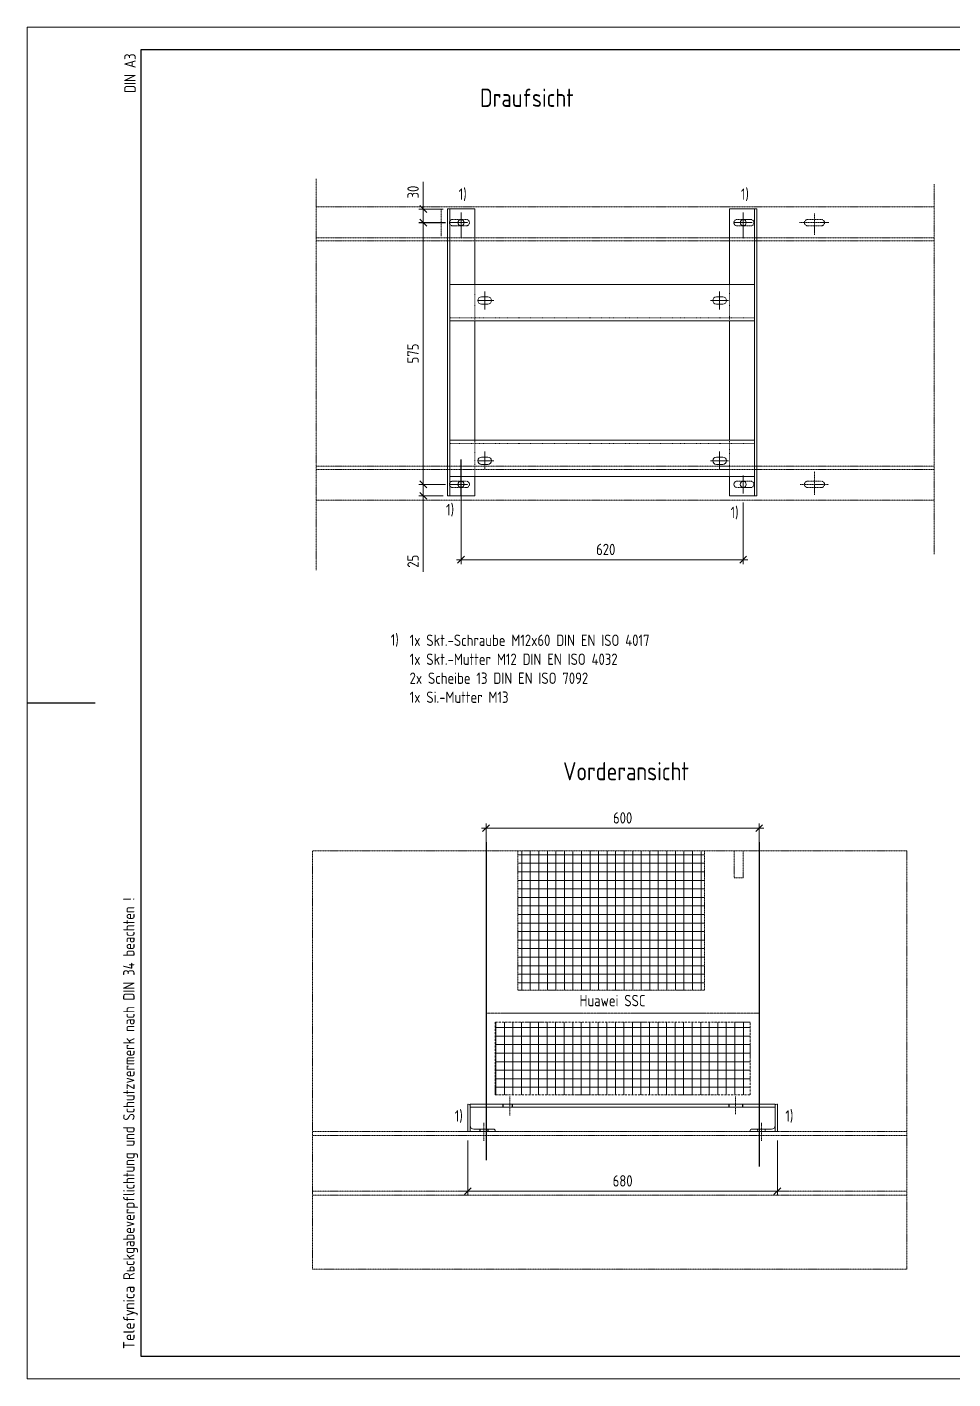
# Model space of a CAD drawing. Header units: millimetres. Extents: x -6273 to 60188, y -6573 to 16187.
# Drawn here: x 32798 to 34833, y 3301 to 6271 of the extents above; entities that cross this region are included whole.
import ezdxf

# ---------------------------------------------------------------- set-up
doc = ezdxf.new("R2010")
doc.units = ezdxf.units.MM
doc.header["$LTSCALE"] = 0.4
doc.linetypes.add('ACAD_ISO03W100', pattern=[30, 12, -18])
doc.linetypes.add('ACAD_ISO10W100', pattern=[18, 12, -3, 0, -3])
doc.layers.add('BEMAßUNG', color=3, linetype='Continuous')
for name, color, linetype, lineweight in [('Kontur', 2, 'Continuous', 18), ('Mittellinie', 7, 'ACAD_ISO10W100', 9), ('Text_A', 5, 'Continuous', 35), ('Text_B', 3, 'Continuous', 25), ('Text_C', 2, 'Continuous', 13), ('verdeckt', 7, 'ACAD_ISO03W100', 5)]:
    doc.layers.add(name, color=color, linetype=linetype, lineweight=lineweight)
doc.styles.add('ISOCP', font='isocp.shx', dxfattribs={"width": 0.9})
doc.dimstyles.new('Stahl_10', dxfattribs={"dimscale": 10, "dimtxt": 2.5, "dimasz": 1.5, "dimexe": 1, "dimexo": 2, "dimgap": 1, "dimtad": 1, "dimdec": 0, "dimtxsty": 'ISOCP', "dimblk": 'OBLIQUE', "dimcen": 2.5, "dimdle": 1, "dimclrd": 7, "dimclre": 7, "dimclrt": 7, "dimadec": 0, "dimazin": 0, "dimtfac": 1, "dimtdec": 0, "dimtmove": 0, "dimatfit": 3, "dimfxl": 1, "dimlwd": 0, "dimlwe": 0, "dimarcsym": 0})

# ---------------------------------------------------------------- blocks, each defined once
blk = doc.blocks.new('Rahmen_A3 o2')
at = {"layer": 'Text_B'}
blk.add_lwpolyline([(-3900, 0), (0, 0), (0, 2870), (-3900, 2870)], close=True, dxfattribs=at)
blk.add_lwpolyline([(-4150, 1435), (-4000, 1435)], dxfattribs=at)
at = {"layer": 'Text_C'}
blk.add_lwpolyline([(50, -50), (50, 2920), (-4150, 2920), (-4150, -50)], close=True, dxfattribs=at)
at = {"layer": 'Text_C', "style": 'ISOCP', "width": 0.9}
blk.add_text('DIN A3', height=25, rotation=90, dxfattribs=at).set_placement((-3911.3, 2775.4))
at = {"layer": 'Text_C', "insert": (-3938.8, 15.6), "char_height": 25.001, "attachment_point": 1, "rotation": 90, "style": 'ISOCP'}
blk.add_mtext('{\\W1;Telefуnica\\A1;\\W0.9; Rьckgabeverpflichtung und Schutzvermerk nach DIN 34 beachten ! }', dxfattribs=at)
blk = doc.blocks.new('Sockel_Huawei_VA')
h = blk.add_hatch()
h.set_pattern_fill('NET', color=256, scale=150, style=0)
h.set_pattern_definition([(0, (160409.68, -98677.35), (0, 18.75), []), (90, (160409.68, -98677.35), (-18.75, 1e-15), [])])
h.paths.add_polyline_path([(20, 20), (580, 20), (580, 180), (20, 180)])
for points in [[(0, 0), (600, 0), (600, 200), (0, 200)], [(20, 20), (580, 20), (580, 180), (20, 180)]]:
    blk.add_lwpolyline(points, close=True)
blk = doc.blocks.new('_OBLIQUE')
at = {"color": 0, "linetype": 'ByBlock'}
blk.add_line((-0.5, -0.5), (0.5, 0.5), dxfattribs=at)
blk = doc.blocks.new('*D150')
at = {"layer": 'BEMAßUNG', "color": 7, "lineweight": 0, "ltscale": 0.1, "transparency": 16777216}
for p, q in [((33806.9, 4479.6), (33806.9, 4520.8)), ((34406.9, 4479.6), (34406.9, 4520.8)), ((33796.9, 4510.8), (34416.9, 4510.8))]:
    blk.add_line(p, q, dxfattribs=at)
at = {"layer": 'Defpoints', "color": 0, "ltscale": 0.1, "transparency": 16777216}
for p in [(34406.9, 4510.8), (33806.9, 4459.6), (34406.9, 4459.6)]:
    blk.add_point(p, dxfattribs=at)
at = {"layer": 'BEMAßUNG', "color": 7, "lineweight": 0, "ltscale": 0.1, "transparency": 16777216, "xscale": 15, "yscale": 15, "zscale": 15, "rotation": 180}
blk.add_blockref('_OBLIQUE', (33806.9, 4510.8), dxfattribs=at)
at = {"layer": 'BEMAßUNG', "color": 7, "lineweight": 0, "ltscale": 0.1, "transparency": 16777216, "xscale": 15, "yscale": 15, "zscale": 15}
blk.add_blockref('_OBLIQUE', (34406.9, 4510.8), dxfattribs=at)
at = {"layer": 'BEMAßUNG', "color": 7, "ltscale": 0.1, "transparency": 16777216, "insert": (34106.9, 4533.3), "char_height": 25, "attachment_point": 5, "style": 'ISOCP', "bg_fill": 3, "box_fill_scale": 1.1, "bg_fill_color": 256, "bg_fill_true_color": 13158600, "bg_fill_transparency": 0}
blk.add_mtext('600', dxfattribs=at)
blk = doc.blocks.new('*D151')
at = {"layer": 'BEMAßUNG', "color": 7, "lineweight": 0, "ltscale": 0.1, "transparency": 16777216}
for p, q in [((33751.9, 5266), (33751.9, 5090.5)), ((34371.9, 5226), (34371.9, 5090.5)), ((34381.9, 5100.5), (33741.9, 5100.5))]:
    blk.add_line(p, q, dxfattribs=at)
at = {"layer": 'Defpoints', "color": 0, "ltscale": 0.1, "transparency": 16777216}
for p in [(33751.9, 5286), (34371.9, 5246), (33751.9, 5100.5)]:
    blk.add_point(p, dxfattribs=at)
at = {"layer": 'BEMAßUNG', "color": 7, "lineweight": 0, "ltscale": 0.1, "transparency": 16777216, "xscale": 15, "yscale": 15, "zscale": 15, "rotation": 180}
blk.add_blockref('_OBLIQUE', (33751.9, 5100.5), dxfattribs=at)
at = {"layer": 'BEMAßUNG', "color": 7, "lineweight": 0, "ltscale": 0.1, "transparency": 16777216, "xscale": 15, "yscale": 15, "zscale": 15}
blk.add_blockref('_OBLIQUE', (34371.9, 5100.5), dxfattribs=at)
at = {"layer": 'BEMAßUNG', "color": 7, "ltscale": 0.1, "transparency": 16777216, "insert": (34069.8, 5123), "char_height": 25, "attachment_point": 5, "style": 'ISOCP'}
blk.add_mtext('620', dxfattribs=at)
blk = doc.blocks.new('*D152')
at = {"layer": 'BEMAßUNG', "color": 7, "lineweight": 0, "ltscale": 0.1, "transparency": 16777216}
for p, q in [((33717.7, 5266), (33659, 5266)), ((33669, 5266), (33669, 5231)), ((33712.7, 5241), (33659, 5241)), ((33669, 5241), (33669, 5074.1))]:
    blk.add_line(p, q, dxfattribs=at)
at = {"layer": 'Defpoints', "color": 0, "ltscale": 0.1, "transparency": 16777216}
for p in [(33669, 5266), (33737.7, 5266), (33732.7, 5241)]:
    blk.add_point(p, dxfattribs=at)
at = {"layer": 'BEMAßUNG', "color": 7, "lineweight": 0, "ltscale": 0.1, "transparency": 16777216, "xscale": 15, "yscale": 15, "zscale": 15}
for p, rotation in [((33669, 5266), 90), ((33669, 5241), 270)]:
    blk.add_blockref('_OBLIQUE', p, dxfattribs=dict(at, rotation=rotation))
at = {"layer": 'BEMAßUNG', "color": 7, "ltscale": 0.1, "transparency": 16777216, "insert": (33646.5, 5097.2), "char_height": 25, "attachment_point": 5, "rotation": 90, "style": 'ISOCP'}
blk.add_mtext('25', dxfattribs=at)
blk = doc.blocks.new('*D153')
at = {"layer": 'BEMAßUNG', "color": 7, "lineweight": 0, "ltscale": 0.1, "transparency": 16777216}
for p, q in [((33669, 5256), (33669, 5851)), ((33717.7, 5841), (33659, 5841)), ((33717.7, 5266), (33659, 5266))]:
    blk.add_line(p, q, dxfattribs=at)
at = {"layer": 'Defpoints', "color": 0, "ltscale": 0.1, "transparency": 16777216}
for p in [(33669, 5841), (33737.7, 5841), (33737.7, 5266)]:
    blk.add_point(p, dxfattribs=at)
at = {"layer": 'BEMAßUNG', "color": 7, "lineweight": 0, "ltscale": 0.1, "transparency": 16777216, "xscale": 15, "yscale": 15, "zscale": 15}
for p, rotation in [((33669, 5841), 90), ((33669, 5266), 270)]:
    blk.add_blockref('_OBLIQUE', p, dxfattribs=dict(at, rotation=rotation))
at = {"layer": 'BEMAßUNG', "color": 7, "ltscale": 0.1, "transparency": 16777216, "insert": (33646.5, 5553.5), "char_height": 25, "attachment_point": 5, "rotation": 90, "style": 'ISOCP'}
blk.add_mtext('575', dxfattribs=at)
blk = doc.blocks.new('*D154')
at = {"layer": 'BEMAßUNG', "color": 7, "lineweight": 0, "ltscale": 0.1, "transparency": 16777216}
for p, q in [((33669, 5870.8), (33669, 5930.6)), ((33712.7, 5870.8), (33659, 5870.8)), ((33669, 5830.8), (33669, 5870.8)), ((33717.7, 5840.8), (33659, 5840.8))]:
    blk.add_line(p, q, dxfattribs=at)
at = {"layer": 'Defpoints', "color": 0, "ltscale": 0.1, "transparency": 16777216}
for p in [(33669, 5870.8), (33732.7, 5870.8), (33737.7, 5840.8)]:
    blk.add_point(p, dxfattribs=at)
at = {"layer": 'BEMAßUNG', "color": 7, "lineweight": 0, "ltscale": 0.1, "transparency": 16777216, "xscale": 15, "yscale": 15, "zscale": 15}
for p, rotation in [((33669, 5870.8), 90), ((33669, 5840.8), 270)]:
    blk.add_blockref('_OBLIQUE', p, dxfattribs=dict(at, rotation=rotation))
at = {"layer": 'BEMAßUNG', "color": 7, "ltscale": 0.1, "transparency": 16777216, "insert": (33646.5, 5908.2), "char_height": 25, "attachment_point": 5, "rotation": 90, "style": 'ISOCP'}
blk.add_mtext('30', dxfattribs=at)
blk = doc.blocks.new('*D173')
at = {"color": 7, "lineweight": 0, "ltscale": 0.1, "transparency": 16777216}
for p, q in [((33766.9, 3824.6), (33766.9, 3703.4)), ((34446.9, 3824.6), (34446.9, 3703.4)), ((33756.9, 3713.4), (34456.9, 3713.4))]:
    blk.add_line(p, q, dxfattribs=at)
at = {"layer": 'Defpoints', "color": 0, "ltscale": 0.1, "transparency": 16777216}
for p in [(33766.9, 3844.6), (34446.9, 3844.6), (34446.9, 3713.4)]:
    blk.add_point(p, dxfattribs=at)
at = {"color": 7, "lineweight": 0, "ltscale": 0.1, "transparency": 16777216, "xscale": 15, "yscale": 15, "zscale": 15, "rotation": 180}
blk.add_blockref('_OBLIQUE', (33766.9, 3713.4), dxfattribs=at)
at = {"color": 7, "lineweight": 0, "ltscale": 0.1, "transparency": 16777216, "xscale": 15, "yscale": 15, "zscale": 15}
blk.add_blockref('_OBLIQUE', (34446.9, 3713.4), dxfattribs=at)
at = {"color": 7, "ltscale": 0.1, "transparency": 16777216, "insert": (34106.9, 3735.9), "char_height": 25, "attachment_point": 5, "style": 'ISOCP'}
blk.add_mtext('680', dxfattribs=at)

msp = doc.modelspace()

# ---------------------------------------------------------------- hatches: boundary and pattern name
at = {"layer": 'Mittellinie', "ltscale": 0.5}
h = msp.add_hatch(dxfattribs=at)
h.set_pattern_fill('NET', color=256, scale=150, style=0)
h.set_pattern_definition([(0, (194216.582, -94772.733), (0, 18.75), []), (90, (194216.582, -94772.733), (-18.75, 1e-15), [])])
h.paths.add_polyline_path([(34286.9, 4461.08), (33876.9, 4461.08), (33876.9, 4154.62), (34286.9, 4154.62)])

# ---------------------------------------------------------------- linework, layer by layer
at = {"ltscale": 0.1}
msp.add_line((33751.9, 5240.96), (33751.9, 5320.34), dxfattribs=at)
for p, q in [((33843.9, 3904.62), (33843.9, 3897.62)), ((33843.9, 3904.62), (33843.9, 3897.62)), ((33863.9, 3904.62), (33863.9, 3897.62)), ((33863.9, 3904.62), (33863.9, 3897.62)), ((34339.9, 3904.62), (34339.9, 3897.62)), ((34339.9, 3904.62), (34339.9, 3897.62)), ((34369.9, 3904.62), (34369.9, 3897.62)), ((34369.9, 3904.62), (34369.9, 3897.62)), ((33793.4, 3849.62), (33793.4, 3844.62)), ((33810.4, 3849.62), (33810.4, 3844.62))]:
    msp.add_line(p, q)
at = {"layer": 'Kontur'}
for p, q in [((33771.9, 3904.62), (34441.9, 3904.62)), ((33771.9, 3844.62), (33771.9, 3904.62)), ((34441.9, 3904.62), (34441.9, 3844.62)), ((34386.9, 3844.62), (33826.9, 3845.12))]:
    msp.add_line(p, q, dxfattribs=at)
for points in [[(33781.9, 5704.96), (33781.9, 5870.96), (33721.9, 5870.96), (33721.9, 5240.96), (33781.9, 5240.96), (33781.9, 5282.96)], [(33726.9, 5870.96), (33726.9, 5240.96)], [(34341.9, 5282.96), (34341.9, 5240.96), (34401.9, 5240.96), (34401.9, 5870.96), (34341.9, 5870.96), (34341.9, 5704.96)], [(34396.9, 5240.96), (34396.9, 5870.96)], [(33781.9, 5362.96), (33781.9, 5624.96)], [(34341.9, 5624.96), (34341.9, 5362.96)], [(33771.9, 3897.62), (34441.9, 3897.62)]]:
    msp.add_lwpolyline(points, dxfattribs=at)
for points in [[(34396.9, 5624.96), (33726.9, 5624.96), (33726.9, 5704.96), (34396.9, 5704.96)], [(34396.9, 5362.96), (33726.9, 5362.96), (33726.9, 5282.96), (34396.9, 5282.96)]]:
    msp.add_lwpolyline(points, close=True, dxfattribs=at)
for points in [[(33796.9, 5677.96), (33810.9, 5677.96, -0.4142136), (33818.9, 5669.96), (33818.9, 5669.96, -0.4142136), (33810.9, 5661.96), (33796.9, 5661.96, -0.4142136), (33788.9, 5669.96), (33788.9, 5669.96, -0.4142136)], [(34312.9, 5677.96), (34326.9, 5677.96, -0.4142136), (34334.9, 5669.96), (34334.9, 5669.96, -0.4142136), (34326.9, 5661.96), (34312.9, 5661.96, -0.4142136), (34304.9, 5669.96), (34304.9, 5669.96, -0.4142136)], [(33796.9, 5325.96), (33810.9, 5325.96, -0.4142136), (33818.9, 5317.96), (33818.9, 5317.96, -0.4142136), (33810.9, 5309.96), (33796.9, 5309.96, -0.4142136), (33788.9, 5317.96), (33788.9, 5317.96, -0.4142136)], [(34312.9, 5325.96), (34326.9, 5325.96, -0.4142136), (34334.9, 5317.96), (34334.9, 5317.96, -0.4142136), (34326.9, 5309.96), (34312.9, 5309.96, -0.4142136), (34304.9, 5317.96), (34304.9, 5317.96, -0.4142136)]]:
    msp.add_lwpolyline(points, format="xyb", close=True, dxfattribs=at)
for points in [[(33767.9, 3904.62), (33766.9, 3904.62), (33766.9, 3844.62), (33826.9, 3844.62), (33826.9, 3845.62, 0.4142136), (33822.9, 3849.62), (33779.9, 3849.62, -0.4142134), (33771.9, 3857.62), (33771.9, 3900.62, 0.4142134), (33767.9, 3904.62, 0.0000001)], [(34445.9, 3904.62), (34446.9, 3904.62), (34446.9, 3844.62), (34386.9, 3844.62), (34386.9, 3845.62, -0.4142136), (34390.9, 3849.62), (34433.9, 3849.62, 0.4142134), (34441.9, 3857.62), (34441.9, 3900.62, -0.4142134), (34445.9, 3904.62, -0.0000001)]]:
    msp.add_lwpolyline(points, format="xyb", dxfattribs=at)
for centre in [(33751.9, 5840.96), (34371.9, 5840.96), (33751.9, 5265.96), (34371.9, 5265.96)]:
    msp.add_circle(centre, 6.5, dxfattribs=at)
at = {"layer": 'Mittellinie', "ltscale": 0.5}
for p, q in [((33433.36, 5875.96), (34791.61, 5875.96)), ((33708.4, 5870.96), (33708.4, 5810.96)), ((34528.4, 5814.36), (34528.4, 5861.16)), ((34495.2, 5840.96), (34560, 5840.96)), ((33433.36, 5807.96), (34791.61, 5807.96)), ((33433.36, 5800.96), (34791.61, 5800.96)), ((33433.36, 5305.96), (34791.61, 5305.96)), ((33433.36, 5298.96), (34791.61, 5298.96)), ((34528.4, 5243.16), (34528.4, 5294.36)), ((34496.8, 5265.96), (34559.2, 5265.96)), ((33433.36, 5230.96), (34791.61, 5230.96)), ((33858.9, 3921.51), (33858.9, 3879.62)), ((34354.9, 3921.51), (34354.9, 3881.51)), ((34354.9, 3921.51), (34354.9, 3881.51)), ((33801.9, 3863.07), (33801.9, 3823.07)), ((34411.9, 3863.07), (34411.9, 3823.07)), ((34731.61, 3844.62), (33425.44, 3844.62)), ((34731.61, 3835.62), (33425.44, 3835.62)), ((34403.4, 3849.62), (34403.4, 3844.62)), ((34420.4, 3849.62), (34420.4, 3844.62)), ((34731.61, 3713.62), (33425.44, 3713.62)), ((34731.61, 3704.62), (33425.44, 3704.62))]:
    msp.add_line(p, q, dxfattribs=at)
at = {"layer": 'Mittellinie', "ltscale": 0.2}
for p, q in [((33751.9, 5863.46), (33751.9, 5805.96)), ((33751.9, 5863.46), (33751.9, 5805.96)), ((34371.9, 5863.46), (34371.9, 5805.96)), ((33726.9, 5840.96), (33766.9, 5840.96)), ((33726.9, 5840.96), (33766.9, 5840.96)), ((34351.9, 5840.96), (34391.9, 5840.96)), ((33803.9, 5689.96), (33803.9, 5649.96)), ((34319.9, 5689.96), (34319.9, 5649.96)), ((33788.9, 5669.96), (33823.9, 5669.96)), ((34299.9, 5669.96), (34339.9, 5669.96)), ((33788.9, 5317.96), (33823.9, 5317.96)), ((33803.9, 5337.96), (33803.9, 5297.96)), ((34299.9, 5317.96), (34339.9, 5317.96)), ((34319.9, 5337.96), (34319.9, 5297.96)), ((33726.9, 5265.96), (33766.9, 5265.96)), ((33726.9, 5265.96), (33766.9, 5265.96)), ((33751.9, 5245.96), (33751.9, 5285.96)), ((33751.9, 5245.96), (33751.9, 5285.96)), ((34371.9, 5245.96), (34371.9, 5285.96)), ((34356.9, 5240.96), (34396.9, 5240.96))]:
    msp.add_line(p, q, dxfattribs=at)
at = {"layer": 'Mittellinie', "ltscale": 0.5}
for points in [[(33433.36, 5937.49), (33433.36, 5077.41)], [(34791.61, 5925.51), (34791.61, 5112.56)], [(33806.9, 4461.08), (33806.9, 4104.62), (34406.9, 4104.62), (34406.9, 4461.08)], [(33876.9, 4461.08), (33876.9, 4154.62), (34286.9, 4154.62), (34286.9, 4461.08)], [(34351.9, 4461.08), (34351.9, 4401.85), (34371.9, 4401.85), (34371.9, 4461.08)]]:
    msp.add_lwpolyline(points, dxfattribs=at)
for points in [[(33733.4, 5833.96), (33763.4, 5833.96, 0.4142136), (33770.4, 5840.96), (33770.4, 5840.96, 0.4142136), (33763.4, 5847.96), (33733.4, 5847.96, 0.4142136), (33726.4, 5840.96), (33726.4, 5840.96, 0.4142136)], [(34358.4, 5833.96), (34388.4, 5833.96, 0.4142136), (34395.4, 5840.96), (34395.4, 5840.96, 0.4142136), (34388.4, 5847.96), (34358.4, 5847.96, 0.4142136), (34351.4, 5840.96), (34351.4, 5840.96, 0.4142136)], [(34513.4, 5833.96), (34543.4, 5833.96, 0.4142136), (34550.4, 5840.96), (34550.4, 5840.96, 0.4142136), (34543.4, 5847.96), (34513.4, 5847.96, 0.4142136), (34506.4, 5840.96), (34506.4, 5840.96, 0.4142136)], [(33733.4, 5272.96), (33763.4, 5272.96, -0.4142136), (33770.4, 5265.96), (33770.4, 5265.96, -0.4142136), (33763.4, 5258.96), (33733.4, 5258.96, -0.4142136), (33726.4, 5265.96), (33726.4, 5265.96, -0.4142136)], [(34358.4, 5272.96), (34388.4, 5272.96, -0.4142136), (34395.4, 5265.96), (34395.4, 5265.96, -0.4142136), (34388.4, 5258.96), (34358.4, 5258.96, -0.4142136), (34351.4, 5265.96), (34351.4, 5265.96, -0.4142136)], [(34513.4, 5272.96), (34543.4, 5272.96, -0.4142136), (34550.4, 5265.96), (34550.4, 5265.96, -0.4142136), (34543.4, 5258.96), (34513.4, 5258.96, -0.4142136), (34506.4, 5265.96), (34506.4, 5265.96, -0.4142136)]]:
    msp.add_lwpolyline(points, format="xyb", close=True, dxfattribs=at)
msp.add_lwpolyline([(34731.61, 4461.08), (33425.44, 4461.08), (33425.44, 3542.22), (34731.61, 3542.22)], close=True, dxfattribs=at)
at = {"layer": 'verdeckt', "ltscale": 0.2}
for p, q in [((33781.9, 5624.96), (33781.9, 5704.96)), ((34341.9, 5704.96), (34341.9, 5624.96)), ((33781.9, 5362.96), (33781.9, 5282.96)), ((34341.9, 5282.96), (34341.9, 5362.96))]:
    msp.add_line(p, q, dxfattribs=at)
for points in [[(34396.9, 5631.96), (33726.9, 5631.96)], [(34396.9, 5355.96), (33726.9, 5355.96)]]:
    msp.add_lwpolyline(points, dxfattribs=at)

# ---------------------------------------------------------------- block references
msp.add_blockref('Rahmen_A3 o2', (36948.37, 3350.7))
at = {"layer": 'Mittellinie', "ltscale": 0.5}
msp.add_blockref('Sockel_Huawei_VA', (33806.9, 3904.62), dxfattribs=at)

# ---------------------------------------------------------------- texts
at = {"layer": 'Text_A', "style": 'ISOCP', "width": 0.9}
for s, p in [('Draufsicht', (33793.39, 6095.24)), ('Vorderansicht', (33976.14, 4615.86))]:
    msp.add_text(s, height=40, dxfattribs=at).set_placement(p)
at = {"layer": 'Text_C', "style": 'ISOCP', "width": 0.9}
msp.add_text('Huawei SSC', height=25, dxfattribs=at).set_placement((34012.18, 4119.45))
at = {"layer": 'Text_C', "char_height": 25, "attachment_point": 1, "line_spacing_factor": 0.9, "style": 'ISOCP'}
for insert in [(33746.62, 5916.06), (34366.62, 5916.06), (33718.94, 5222.89), (34343.95, 5216.76), (33597.32, 4936.82), (33738.1, 3891.02), (34464.29, 3891.02)]:
    msp.add_mtext('1)', dxfattribs=dict(at, insert=insert))
at = {"layer": 'Text_C', "insert": (33638.85, 4935.99), "char_height": 25, "attachment_point": 1, "style": 'ISOCP'}
msp.add_mtext('1x Skt.-Schraube M12x60 DIN EN ISO 4017\\P1x Skt.-Mutter M12 DIN EN ISO 4032\\P2x Scheibe 13 DIN EN ISO 7092\\P1x Si.-Mutter M13', dxfattribs=at)

# ---------------------------------------------------------------- dimensions: what is measured, and where the dimension line sits
at = {"ltscale": 0.1}
dim = msp.add_linear_dim(base=(34446.9, 3713.39), p1=(33766.9, 3844.62), p2=(34446.9, 3844.62), dimstyle='Stahl_10', dxfattribs=at)
dim.commit()
dim.dimension.update_dxf_attribs({"geometry": '*D173', "text_midpoint": (34106.9, 3735.89)})
at = {"layer": 'BEMAßUNG', "ltscale": 0.1}
for base, p1, p2, picture, middle in [((33668.97, 5870.85), (33737.7, 5840.85), (33732.7, 5870.85), '*D154', (33646.47, 5908.23)), ((33668.97, 5840.96), (33737.7, 5265.96), (33737.7, 5840.96), '*D153', (33646.47, 5553.46))]:
    dim = msp.add_linear_dim(base=base, p1=p1, p2=p2, angle=90, dimstyle='Stahl_10', override={"dimdec": 1}, dxfattribs=at)
    dim.commit()
    dim.dimension.update_dxf_attribs({"geometry": picture, "text_midpoint": middle})
dim = msp.add_linear_dim(base=(33668.97, 5265.96), p1=(33732.7, 5240.96), p2=(33737.7, 5265.96), angle=90, dimstyle='Stahl_10', override={"dimdec": 1}, dxfattribs=at)
dim.commit()
dim.dimension.update_dxf_attribs({"geometry": '*D152', "text_midpoint": (33668.97, 5097.23), "dimtype": 160})
dim = msp.add_linear_dim(base=(33751.9, 5100.47), p1=(34371.9, 5245.96), p2=(33751.9, 5285.96), dimstyle='Stahl_10', override={"dimtmove": 1}, dxfattribs=at)
dim.commit()
dim.dimension.update_dxf_attribs({"geometry": '*D151', "text_midpoint": (34069.82, 5100.47), "dimtype": 160})

# ---------------------------------------------------------------- next in the draw order: dimensions: what is measured, and where the dimension line sits
dim = msp.add_linear_dim(base=(34406.9, 4510.85), p1=(33806.9, 4459.63), p2=(34406.9, 4459.63), dimstyle='Stahl_10', override={"dimtmove": 1, "dimtfill": 1}, dxfattribs=at)
dim.commit()
dim.dimension.update_dxf_attribs({"geometry": '*D150', "text_midpoint": (34106.9, 4533.35)})

# ---------------------------------------------------------------- next in the draw order: linework, layer by layer
at = {"ltscale": 0.1}
for p, q in [((33806.9, 4479.63), (33806.9, 3781.49)), ((34406.9, 4479.63), (34406.9, 3767.2))]:
    msp.add_line(p, q, dxfattribs=at)

doc.saveas('drawing.dxf')
